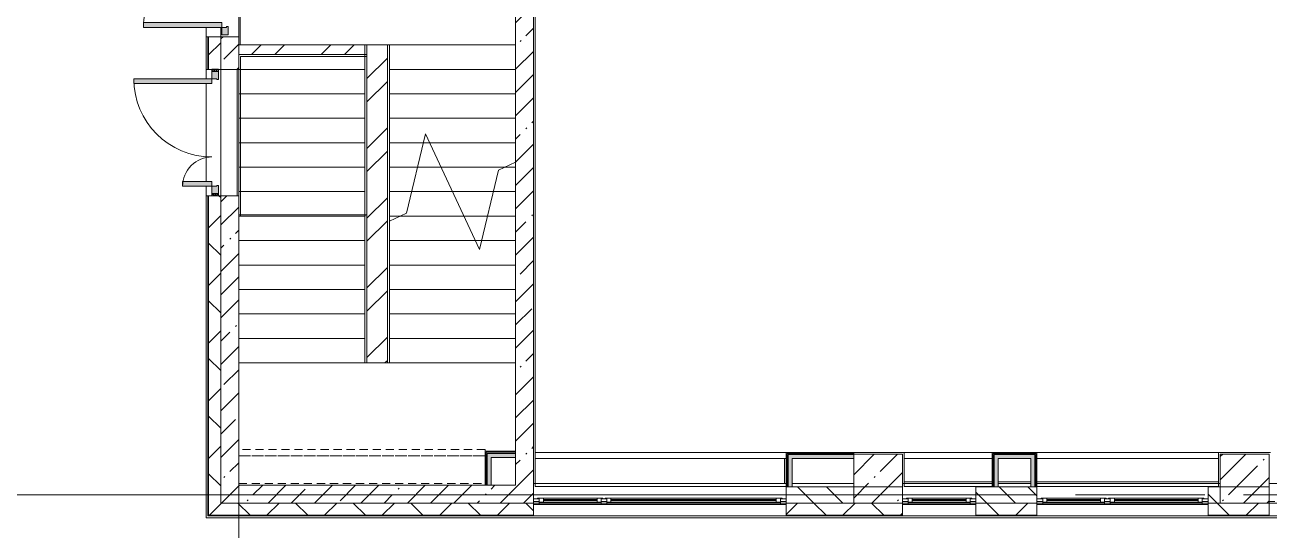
# Model space of a CAD drawing. Header units: millimetres. Extents: x 1322 to 199238, y -8553 to 29000.
# Drawn here: x 69713 to 84988, y -431 to 5765 of the extents above; entities that cross this region are included whole.
import ezdxf

# ---------------------------------------------------------------- set-up
doc = ezdxf.new("R2010")
doc.units = ezdxf.units.MM
doc.linetypes.add('200_ШТРИХ__ш1_п0_6_', pattern=[160, 100, -60])
doc.linetypes.add('Осевая', pattern=[3175, 635, -476.25, 1587.5, -476.25])
for name, color, linetype, lineweight in [('A-DETL-MBND-1', 7, '200_ШТРИХ__ш1_п0_6_', 9), ('A-GLAZ-3', 7, 'Continuous', 5), ('A-WALL', 7, 'Continuous', 9), ('A-WALL-4', 7, 'Continuous', 5), ('I-WALL-3', 7, 'Continuous', 5), ('S-COLS-1', 7, 'Continuous', 5), ('S-STRS-2', 7, 'Continuous', 5), ('S-STRS-MBND-1', 7, 'Continuous', 5), ('Оси', 7, 'Continuous', 9), ('Оси-2', 7, 'Осевая', 9)]:
    doc.layers.add(name, color=color, linetype=linetype, lineweight=lineweight)
for name, color, linetype, lineweight, true_color in [('A-DOOR-5', 7, 'Continuous', 5, 0xe2e2e2), ('A-DOOR-6', 7, 'Continuous', 5, 0xaaaaaa), ('A-DOOR-FRAM-4', 7, 'Continuous', 5, 0xaaaaaa), ('A-FLOR-2', 7, 'Continuous', 5, 0xaaaaaa), ('I-WALL-1', 7, 'Continuous', 5, 0xe7e7e7), ('I-WALL-2', 7, 'Continuous', 9, 0xe7e7e7)]:
    doc.layers.add(name, color=color, linetype=linetype, lineweight=lineweight, true_color=true_color)
pattern_1 = [(45, (72227.77, 0), (-353.5534, 353.5534), []), (135, (72227.77, 0), (-353.5534, -353.5534), [])]
pattern_2 = [(45, (72227.77, 0), (-285.123, 285.123), []), (45, (72512.9, 0), (-285.123, 285.123), [504.031, -100.806, 16.764, -84.042])]
pattern_3 = [(45, (72227.77, 0), (-427.684, 427.684), []), (45, (72512.9, 0), (-427.684, 427.684), [])]
pattern_4 = [(45, (72227.8, 0), (-530.33, 530.33), []), (135, (72227.8, 0), (-530.33, -530.33), [])]

# ---------------------------------------------------------------- blocks, each defined once
blk = doc.blocks.new('120_Окно_СКБ_1Ст - 120_Окно_СКБ_1Ст 900х2500_h_-22445987-1_10_3_птичка')
at = {"layer": 'A-GLAZ-3'}
for p, q in [((-450, -127), (-450, -57)), ((-450, -57), (-380, -57)), ((450, -57), (-450, -57)), ((-380, -127), (-450, -127)), ((-450, -127), (-400, -127)), ((-380, -127), (-400, -127)), ((-400, -127), (-400, -137)), ((-400, -137), (400, -137)), ((400, -137), (-400, -137)), ((-380, -57), (-380, -127)), ((380, -87), (-380, -87)), ((-380, -87), (-380, -127)), ((-330, -137), (-330, -87)), ((-330, -107), (330, -107)), ((330, -117), (-330, -117)), ((330, -137), (330, -87)), ((380, -127), (380, -57)), ((380, -57), (450, -57)), ((380, -127), (380, -87)), ((450, -127), (380, -127)), ((400, -127), (380, -127)), ((400, -127), (450, -127)), ((400, -137), (400, -127)), ((450, -57), (450, -127))]:
    blk.add_line(p, q, dxfattribs=at)
blk = doc.blocks.new('120_Окно_СКБ_2Ст - 120_Окно_СКБ_2Ст 2100х2500 _мал створка справа_-22445857-1_10_3_птичка')
at = {"layer": 'A-GLAZ-3'}
for p, q in [((-1050, -127), (-1050, -57)), ((-1050, -57), (-980, -57)), ((1050, -57), (-1050, -57)), ((-980, -127), (-1050, -127)), ((-1050, -127), (-1000, -127)), ((-980, -127), (-1000, -127)), ((-1000, -127), (-1000, -137)), ((-1000, -137), (170, -137)), ((170, -137), (-1000, -137)), ((-980, -57), (-980, -127)), ((150, -87), (-980, -87)), ((-980, -87), (-980, -127)), ((-930, -137), (-930, -87)), ((-930, -107), (100, -107)), ((100, -117), (-930, -117)), ((100, -137), (100, -87)), ((150, -127), (150, -57)), ((150, -57), (220, -57)), ((150, -127), (150, -87)), ((220, -127), (150, -127)), ((170, -127), (150, -127)), ((170, -127), (200, -127)), ((170, -137), (170, -127)), ((220, -127), (200, -127)), ((200, -127), (200, -137)), ((200, -137), (1000, -137)), ((1000, -137), (200, -137)), ((220, -57), (220, -127)), ((980, -87), (220, -87)), ((220, -87), (220, -127)), ((270, -137), (270, -87)), ((270, -107), (930, -107)), ((930, -117), (270, -117)), ((930, -137), (930, -87)), ((980, -127), (980, -57)), ((980, -57), (1050, -57)), ((980, -127), (980, -87)), ((1050, -127), (980, -127)), ((1000, -127), (980, -127)), ((1000, -127), (1050, -127)), ((1000, -137), (1000, -127)), ((1050, -57), (1050, -127))]:
    blk.add_line(p, q, dxfattribs=at)
blk = doc.blocks.new('120_Окно_СКБ_2Ст - 120_Окно_СКБ_2Ст 3100х2500 _мал_створка слева_-V164-1_10_3_птичка')
at = {"layer": 'A-GLAZ-3'}
for p, q in [((-1550, -127), (-1550, -57)), ((-1550, -57), (-1480, -57)), ((1550, -57), (-1550, -57)), ((-1480, -127), (-1550, -127)), ((-1550, -127), (-1500, -127)), ((-1480, -127), (-1500, -127)), ((-1500, -127), (-1500, -137)), ((-1500, -137), (670, -137)), ((670, -137), (-1500, -137)), ((-1480, -57), (-1480, -127)), ((650, -87), (-1480, -87)), ((-1480, -87), (-1480, -127)), ((-1430, -137), (-1430, -87)), ((-1430, -107), (600, -107)), ((600, -117), (-1430, -117)), ((600, -137), (600, -87)), ((650, -127), (650, -57)), ((650, -57), (720, -57)), ((650, -127), (650, -87)), ((720, -127), (650, -127)), ((670, -127), (650, -127)), ((670, -127), (700, -127)), ((670, -137), (670, -127)), ((720, -127), (700, -127)), ((700, -127), (700, -137)), ((700, -137), (1500, -137)), ((1500, -137), (700, -137)), ((720, -57), (720, -127)), ((1480, -87), (720, -87)), ((720, -87), (720, -127)), ((770, -137), (770, -87)), ((770, -107), (1430, -107)), ((1430, -117), (770, -117)), ((1430, -137), (1430, -87)), ((1480, -127), (1480, -57)), ((1480, -57), (1550, -57)), ((1480, -127), (1480, -87)), ((1550, -127), (1480, -127)), ((1500, -127), (1480, -127)), ((1500, -127), (1550, -127)), ((1500, -137), (1500, -127)), ((1550, -57), (1550, -127))]:
    blk.add_line(p, q, dxfattribs=at)
blk = doc.blocks.new('110_Дверь_СКБ_2Ст_Наружная - ДН-1_л__ Двухстворчатая 1350 х3200 _ЛК_ в свету с верхним остеклением 2-22796854-1_10_3_птичка')
at = {"layer": 'A-DOOR-5'}
for points in [[(-715.5, 101), (-715.5, -91), (-655.5, -91), (-655.5, 869), (-715.5, 869)], [(694.5, -79), (694.5, -91), (754.5, -91), (754.5, 419), (694.5, 419), (694.5, -12.6)]]:
    blk.add_hatch(color=256, dxfattribs=at).paths.add_polyline_path(points)
h = blk.add_hatch(color=256, dxfattribs=at)
h.paths.add_polyline_path([(-805.5, -171), (-705.5, -171), (-705.5, -151), (-715.5, -151), (-715.5, -91), (-805.5, -91)])
h.paths.add_polyline_path([(744.5, -171), (844.5, -171), (844.5, -91), (754.5, -91), (754.5, -151), (744.5, -151)])
at = {"layer": 'A-DOOR-6'}
for p, q in [((-715.5, 869), (-715.5, -91)), ((-655.5, 869), (-715.5, 869)), ((-655.5, -91), (-655.5, 869)), ((754.5, 419), (694.5, 419)), ((694.5, 419), (694.5, -91)), ((754.5, -91), (754.5, 419)), ((-715.5, -91), (-655.5, -91)), ((694.5, -91), (754.5, -91))]:
    blk.add_line(p, q, dxfattribs=at)
for centre, radius, start, end in [((-715.5, -91), 960, 0, 90), ((754.5, -91), 510, 90, 180)]:
    blk.add_arc(centre, radius, start, end, dxfattribs=at)
at = {"layer": 'A-DOOR-FRAM-4'}
for p, q in [((-715.5, -91), (-805.5, -91)), ((-805.5, -91), (-805.5, -171)), ((-715.5, -151), (-715.5, -91)), ((-705.5, -151), (-715.5, -151)), ((-705.5, -171), (-705.5, -151)), ((754.5, -151), (744.5, -151)), ((744.5, -151), (744.5, -171)), ((754.5, -91), (754.5, -151)), ((844.5, -91), (754.5, -91)), ((844.5, -171), (844.5, -91)), ((-805.5, -171), (-705.5, -171)), ((744.5, -171), (844.5, -171))]:
    blk.add_line(p, q, dxfattribs=at)
blk = doc.blocks.new('110_Дверь_СКБ_2Ст_Наружная - ДН-3_л__ Двухстворчатая 1200 х3200 из подвала EI30-23666533-1_10_3_птичка')
at = {"layer": 'A-DOOR-5'}
for points in [[(620, 989), (620, 29), (680, 29), (680, 989)], [(-640, 71), (-640, 29), (-580, 29), (-580, 389), (-640, 389), (-640, 79)]]:
    blk.add_hatch(color=256, dxfattribs=at).paths.add_polyline_path(points)
h = blk.add_hatch(color=256, dxfattribs=at)
h.paths.add_polyline_path([(-730, 29), (-730, -51), (-630, -51), (-630, -31), (-640, -31), (-640, 29)])
h.paths.add_polyline_path([(670, -51), (770, -48), (770, 29), (680, 29), (680, -31), (670, -31)])
at = {"layer": 'A-DOOR-6'}
h = blk.add_hatch(dxfattribs=at)
h.set_pattern_fill('FP_156', color=256, style=0, pattern_type=2)
h.set_pattern_definition([(135, (1526.41, 143.685), (-14.14214, -14.14214), []), (225, (1526.41, 143.685), (14.14214, -14.14214), [])])
h.paths.add_polyline_path([(770, -48), (772, -51), (795, -51), (795, 29), (770, 29), (770, -31)])
at = {"layer": 'A-DOOR-FRAM-4'}
h = blk.add_hatch(dxfattribs=at)
h.set_pattern_fill('FP_157', color=256, style=0, pattern_type=2)
h.set_pattern_definition([(45, (-596.384, 143.685), (-14.1421, 14.1421), []), (135, (-596.384, 143.685), (-14.1421, -14.1421), [])])
h.paths.add_polyline_path([(-755, 29), (-755, -51), (-730, -51), (-730, 29)])
at = {"layer": 'A-DOOR-6'}
for p, q in [((680, 989), (620, 989)), ((620, 989), (620, 29)), ((680, 29), (680, 989)), ((-640, 389), (-640, 29)), ((-580, 389), (-640, 389)), ((-580, 29), (-580, 389)), ((-640, 29), (-580, 29)), ((620, 29), (680, 29))]:
    blk.add_line(p, q, dxfattribs=at)
for centre, radius, start, end in [((680, 29), 960, 90, 180), ((-640, 29), 360, 0, 90)]:
    blk.add_arc(centre, radius, start, end, dxfattribs=at)
at = {"layer": 'A-DOOR-FRAM-4'}
for p, q in [((-730, 29), (-755, 29)), ((-755, 29), (-755, -51)), ((-640, 29), (-730, 29)), ((-730, 29), (-730, -51)), ((-730, -51), (-730, 29)), ((-640, -31), (-640, 29)), ((680, 29), (680, -31)), ((770, 29), (680, 29)), ((770, -51), (770, 29)), ((795, 29), (770, 29)), ((770, 29), (770, -51)), ((795, -51), (795, 29)), ((-755, -51), (-730, -51)), ((-730, -51), (-630, -51)), ((-630, -31), (-640, -31)), ((-630, -51), (-630, -31)), ((680, -31), (670, -31)), ((670, -31), (670, -51)), ((670, -51), (770, -51)), ((770, -51), (795, -51))]:
    blk.add_line(p, q, dxfattribs=at)
blk = doc.blocks.new('Зашивка приборов отопления18 - Зашивка приборов отопления-33281779-1_10_3_птичка')
at = {"layer": 'A-WALL-4'}
for p, q in [((12140, 520), (9910, 520)), ((12140, 445), (12140, 520)), ((12140, 445), (9910, 445)), ((9910, 445), (12140, 445)), ((12140, 105), (12140, 445)), ((9910, 105), (12140, 105))]:
    blk.add_line(p, q, dxfattribs=at)
blk = doc.blocks.new('Зашивка приборов отопления16 - Зашивка приборов отопления-33282046-1_10_3_птичка')
at = {"layer": 'A-WALL-4'}
for p, q in [((10990, 520), (9910, 520)), ((9910, 520), (9910, 445)), ((10990, 445), (9910, 445)), ((9910, 445), (9910, 105)), ((9910, 445), (10990, 445)), ((9910, 105), (10990, 105))]:
    blk.add_line(p, q, dxfattribs=at)
blk = doc.blocks.new('Зашивка приборов отопления17 - Зашивка приборов отопления-33282118-1_10_3_птичка')
at = {"layer": 'A-WALL-4'}
for p, q in [((10990, 520), (7910, 520)), ((7910, 520), (7910, 445)), ((10990, 445), (7910, 445)), ((7910, 445), (7910, 105)), ((7910, 445), (10990, 445)), ((7910, 105), (10990, 105))]:
    blk.add_line(p, q, dxfattribs=at)
blk = doc.blocks.new('Зашивка приборов отопления45 - Зашивка приборов отопления-33465879-1_10_3_птичка')
at = {"layer": 'A-DETL-MBND-1'}
for p, q in [((3135, 556), (110, 556)), ((3135, 481), (110, 481)), ((110, 481), (3135, 481)), ((3135, 535), (3135, 556)), ((110, 141), (3135, 141))]:
    blk.add_line(p, q, dxfattribs=at)

msp = doc.modelspace()

# ---------------------------------------------------------------- hatches: boundary and pattern name
at = {"layer": 'A-WALL-4'}
h = msp.add_hatch(dxfattribs=at)
h.set_pattern_fill('FP_56', color=256, style=0, pattern_type=2)
h.set_pattern_definition(pattern_1)
h.paths.add_polyline_path([(72117.8, -100), (72117.8, 3670), (71967.8, 3670), (71967.8, -100)])
h.paths.add_polyline_path([(71967.8, 5220), (72117.8, 5220), (72117.8, 5620), (71967.8, 5620), (71967.8, 5520)])
h.paths.add_polyline_path([(71967.8, 7320), (72117.8, 7320), (72117.8, 8520), (71967.8, 8520), (71967.8, 7544.6)])
h.paths.add_polyline_path([(71967.8, 10820), (72117.8, 10820), (72117.8, 12220), (71967.8, 12220), (71967.8, 10994)])
h.paths.add_polyline_path([(72117.8, 13120), (72117.2, 15350), (71967.8, 15350), (71967.8, 13120), (72073.5, 13120)])
h = msp.add_hatch(dxfattribs=at)
h.set_pattern_fill('FP_67', color=256, style=0, pattern_type=2)
h.set_pattern_definition([(135, (72227.77, 0), (-176.7767, -176.7767), [])])
h.paths.add_polyline_path([(79057.8, -100), (79887.8, -100), (79887.8, 100), (79057.8, 100), (79057.8, -80)])
h.paths.add_polyline_path([(94137.8, -100), (94137.8, 100), (93837.8, 100), (93837.8, -100)])
h.paths.add_polyline_path([(99537.8, -100), (100537.5, -100), (100537.5, 100), (99537.8, 100), (99537.8, -80)])
h.paths.add_polyline_path([(82137.8, -100), (82137.8, 100), (81387.5, 100), (81387.5, -100)])
h.paths.add_polyline_path([(84387.8, -100), (84387.8, 100), (84237.8, 100), (84237.8, -100), (84367.8, -100)])
h.paths.add_polyline_path([(92717.8, -100), (92937.8, -100), (92937.8, 100), (91587.8, 100), (91587.8, -100)])
h.paths.add_polyline_path([(94862.8, -100), (94862.8, 100), (94737.8, 100), (94737.8, -100)])
h.paths.add_polyline_path([(98637.8, -100), (98637.8, 100), (98387.8, 100), (98387.8, -100)])
h.paths.add_polyline_path([(87087.8, -100), (87837.8, -100), (87837.8, 100), (87087.8, 100), (87087.8, -80)])
h.paths.add_polyline_path([(97662.8, -100), (97787.8, -100), (97787.8, 100), (97662.8, 100), (97662.8, -80)])
h.paths.add_polyline_path([(88737.8, -100), (88887.8, -94.4), (88887.8, 100), (88737.8, 100), (88737.8, -80)])
h = msp.add_hatch(dxfattribs=at)
h.set_pattern_fill('FP_56', color=256, style=0, pattern_type=2)
h.set_pattern_definition(pattern_1)
h.paths.add_polyline_path([(147921.6, -250), (147927.8, -250), (147927.8, -100), (146207.8, -100), (146207.8, -250), (147919.8, -250)])
h.paths.add_polyline_path([(139888.5, -250), (142887.8, -250), (142887.8, -100), (139287.8, -100), (139287.8, -250)])
h.paths.add_polyline_path([(144463.8, -250), (144507.8, -250), (144507.8, -100), (143787.8, -101.8), (143787.8, -250), (144307.8, -250)])
h.paths.add_polyline_path([(138028.6, -250), (138387.8, -250), (138387.8, -100), (137387.8, -100), (137387.8, -250)])
h.paths.add_polyline_path([(133137.8, -250), (133837.8, -250), (133837.8, -100), (133137.8, -100), (133137.8, -128.3)])
h.paths.add_polyline_path([(132237.8, -250), (132237.8, -100), (131487.8, -100), (131487.8, -250)])
h.paths.add_polyline_path([(135937.8, -250), (136487.8, -250), (136487.8, -100), (135937.8, -100), (135937.8, -121.3)])
h.paths.add_polyline_path([(128729.3, -250), (129387.8, -250), (129387.8, -100), (128637.8, -100), (128637.8, -250)])
h.paths.add_polyline_path([(114965.3, -250), (116537.8, -250), (116537.8, -100), (114965.3, -100), (114965.3, -173.5)])
h.paths.add_polyline_path([(119637.8, -250), (120387.8, -250), (120387.8, -100), (119637.8, -100), (119637.8, -161.8)])
h.paths.add_polyline_path([(121287.8, -250), (121999.3, -250), (121999.3, -100), (121287.8, -100), (121287.8, -157.7)])
h.paths.add_polyline_path([(125537.8, -250), (125537.8, -100), (124099.3, -100), (124099.3, -250), (125009.6, -250)])
h.paths.add_polyline_path([(109317.8, -250), (109317.8, -100), (108197.8, -100), (108197.8, -250), (109200.8, -250)])
h.paths.add_polyline_path([(111060.6, -250), (111267.8, -250), (111267.8, -100), (110217.8, -100), (110217.8, -250)])
h.paths.add_polyline_path([(112167.8, -250), (112865.3, -250), (112865.3, -100), (112167.8, -100), (112167.8, -180.4)])
h.paths.add_polyline_path([(106097.8, -250), (106097.8, -100), (105237.8, -100), (105237.8, -250)])
h.paths.add_polyline_path([(102437.8, -250), (102437.8, -100), (101437.5, -100), (101437.5, -250), (101761.3, -250)])
h.paths.add_polyline_path([(99537.8, -250), (100537.5, -250), (100537.5, -100), (99537.8, -100), (99537.8, -211.8)])
h.paths.add_polyline_path([(87812.4, -250), (87837.8, -250), (87837.8, -100), (87087.8, -100), (87087.8, -250)])
h.paths.add_polyline_path([(98637.8, -250), (98637.8, -100), (97662.8, -100), (97662.8, -250), (98041.6, -250)])
h.paths.add_polyline_path([(88737.8, -250), (89487.8, -250), (89487.8, -100), (88737.8, -100), (88737.8, -238.7)])
h.paths.add_polyline_path([(92937.8, -250), (92937.8, -100), (91587.8, -100), (91587.8, -250)])
h.paths.add_polyline_path([(94321.9, -250), (94862.8, -250), (94862.8, -100), (93837.8, -100), (93837.8, -250)])
h.paths.add_polyline_path([(81387.5, -250), (82137.8, -250), (82137.8, -100), (81387.5, -100), (81387.5, -118)])
h.paths.add_polyline_path([(80487.5, -250), (80487.5, -100), (79057.8, -100), (79057.8, -250), (80372.9, -250)])
h.paths.add_polyline_path([(84987.8, -250), (84987.8, -100), (84237.8, -100), (84237.8, -250)])
h.paths.add_polyline_path([(71967.8, -250), (75957.8, -250), (75957.8, -100), (71967.8, -100), (71967.8, -210)])
at = {"layer": 'I-WALL-1'}
msp.add_hatch(color=256, dxfattribs=at).paths.add_polyline_path([(79132.8, 445), (79887.8, 445), (79887.8, 495), (79132.8, 495)])
at = {"layer": 'I-WALL-2'}
for points in [[(75437.8, 460), (75737.8, 460), (75737.8, 510), (75387.8, 510), (75387.8, 460)], [(75387.8, 120), (75437.8, 125.5), (75437.8, 460), (75387.8, 458.7), (75387.8, 121.8)], [(79082.8, 100), (79132.8, 100), (79132.8, 495), (79082.8, 495), (79082.8, 120)], [(81662.5, 445), (82062.8, 445), (82062.8, 495), (81612.5, 495), (81612.5, 445)], [(82112.8, 100), (82112.8, 495), (82062.8, 495), (82062.8, 100)], [(81662.5, 100), (81662.5, 445), (81612.5, 445), (81612.5, 100)]]:
    msp.add_hatch(color=256, dxfattribs=at).paths.add_polyline_path(points)
at = {"layer": 'I-WALL-3'}
h = msp.add_hatch(dxfattribs=at)
h.set_pattern_fill('FP_36', color=256, style=0, pattern_type=2)
h.set_pattern_definition(pattern_2)
h.paths.add_polyline_path([(72337.8, -100), (72337.8, 3670), (72117.8, 3670), (72117.8, -100)])
h.paths.add_polyline_path([(72117.8, 5220), (72337.8, 5220), (72337.8, 5620), (72117.8, 5620), (72117.8, 5400)])
h.paths.add_polyline_path([(72117.8, 7320), (72337.8, 7320), (72337.8, 7900), (72117.8, 7900), (72117.8, 7544.6)])
h = msp.add_hatch(dxfattribs=at)
h.set_pattern_fill('FP_36', color=256, style=0, pattern_type=2)
h.set_pattern_definition(pattern_2)
h.paths.add_polyline_path([(75957.8, 120), (75957.8, 7900), (75737.8, 7900), (75737.8, 120), (75891.5, 120)])
h = msp.add_hatch(dxfattribs=at)
h.set_pattern_fill('FP_97', color=256, style=0, pattern_type=2)
h.set_pattern_definition(pattern_3)
h.paths.add_polyline_path([(72357.8, 5400), (73912.8, 5400), (73912.8, 5520), (72337.8, 5520), (72337.8, 5400)])
h = msp.add_hatch(dxfattribs=at)
h.set_pattern_fill('FP_97', color=256, style=0, pattern_type=2)
h.set_pattern_definition(pattern_3)
h.paths.add_polyline_path([(74162.8, 1620), (74162.8, 5520), (73912.8, 5520), (73912.8, 1620)])
h = msp.add_hatch(dxfattribs=at)
h.set_pattern_fill('FP_172', color=256, style=0, pattern_type=2)
h.set_pattern_definition(pattern_4)
h.paths.add_polyline_path([(79057.8, 100), (79070.3, 100), (79070.3, 520), (79057.8, 520), (79057.8, 120)])
h = msp.add_hatch(dxfattribs=at)
h.set_pattern_fill('FP_172', color=256, style=0, pattern_type=2)
h.set_pattern_definition(pattern_4)
h.paths.add_polyline_path([(79070.3, 507.5), (79887.8, 507.5), (79887.8, 520), (79070.3, 520)])
h = msp.add_hatch(dxfattribs=at)
h.set_pattern_fill('FP_172', color=256, style=0, pattern_type=2)
h.set_pattern_definition(pattern_4)
h.paths.add_polyline_path([(79070.3, 100), (79082.8, 100), (79082.8, 507.5), (79070.3, 507.5), (79070.3, 120)])
h = msp.add_hatch(dxfattribs=at)
h.set_pattern_fill('FP_172', color=256, style=0, pattern_type=2)
h.set_pattern_definition(pattern_4)
h.paths.add_polyline_path([(79443, 495), (79887.8, 500), (79887.8, 507.5), (79082.8, 507.5), (79082.8, 495), (79140, 495)])
h = msp.add_hatch(dxfattribs=at)
h.set_pattern_fill('FP_172', color=256, style=0, pattern_type=2)
h.set_pattern_definition(pattern_4)
h.paths.add_polyline_path([(81600, 100), (81600, 507.5), (81587.5, 507.5), (81587.5, 100)])
h = msp.add_hatch(dxfattribs=at)
h.set_pattern_fill('FP_172', color=256, style=0, pattern_type=2)
h.set_pattern_definition(pattern_4)
h.paths.add_polyline_path([(81612.5, 100), (81612.5, 495), (81600, 494.7), (81600, 100)])
h = msp.add_hatch(dxfattribs=at)
h.set_pattern_fill('FP_172', color=256, style=0, pattern_type=2)
h.set_pattern_definition(pattern_4)
h.paths.add_polyline_path([(82125.3, 100), (82125.3, 507.5), (82112.8, 507.5), (82112.8, 100)])
h = msp.add_hatch(dxfattribs=at)
h.set_pattern_fill('FP_172', color=256, style=0, pattern_type=2)
h.set_pattern_definition(pattern_4)
h.paths.add_polyline_path([(82137.8, 100), (82137.8, 520), (82125.3, 520), (82125.3, 100)])
h = msp.add_hatch(dxfattribs=at)
h.set_pattern_fill('FP_36', color=256, style=0, pattern_type=2)
h.set_pattern_definition(pattern_2)
h.paths.add_polyline_path([(74793.4, -100), (75957.8, -100), (75957.8, 120), (72337.8, 120), (72337.8, -100), (74187.8, -100)])
at = {"layer": 'S-COLS-1'}
h = msp.add_hatch(dxfattribs=at)
h.set_pattern_fill('FP_36', color=256, style=0, pattern_type=2)
h.set_pattern_definition(pattern_2)
h.paths.add_polyline_path([(80372.9, -100), (80487.8, -100), (80487.8, 500), (79887.8, 500), (79887.8, -100)])
h = msp.add_hatch(dxfattribs=at)
h.set_pattern_fill('FP_36', color=256, style=0, pattern_type=2)
h.set_pattern_definition(pattern_2)
h.paths.add_polyline_path([(84387.8, -100), (84987.8, -100), (84987.8, 500), (84387.8, 500), (84387.8, -80)])

# ---------------------------------------------------------------- linework, layer by layer
at = {"layer": 'A-FLOR-2'}
for p, q in [((72357.8, 7660), (72357.8, 5520)), ((75977.8, 7693), (75977.8, 520)), ((74162.8, 5520), (74187.8, 5520)), ((73912.8, 5379.5), (72358.3, 5379.5)), ((72358.3, 5379.5), (72358.3, 3435)), ((72317.8, 5220), (72317.8, 3670)), ((72337.8, 3435), (73912.8, 3435)), ((79887.8, 520), (80507.5, 520)), ((84367.8, 520), (85006.3, 520)), ((75977.8, 445), (75977.8, 140)), ((79037.8, 445), (75977.8, 445)), ((79037.8, 140), (79037.8, 445)), ((80507.5, 445), (80507.5, 159.9)), ((81587.5, 445), (80507.5, 445)), ((84367.8, 445), (82137.8, 445)), ((84367.8, 159.9), (84367.8, 445)), ((80507.5, 159.9), (81587.5, 159.9)), ((81662.5, 159.9), (82062.8, 159.9)), ((82137.8, 159.9), (84367.8, 159.9))]:
    msp.add_line(p, q, dxfattribs=at)
at = {"layer": 'A-WALL'}
for p, q in [((71964.8, 5620), (71964.8, 5220)), ((71967.8, 5620), (71967.8, 5220)), ((72117.8, 5220), (72117.8, 5620)), ((72337.8, 5520), (72337.8, 5400)), ((73912.8, 5400), (73912.8, 5520)), ((71964.8, 3670), (71964.8, -253)), ((71967.8, 3670), (71967.8, -250)), ((72117.8, -100), (72117.8, 3670)), ((75375.3, 522.5), (75737.8, 522.5)), ((75375.3, 120), (75375.3, 522.5)), ((75387.8, 510), (75737.8, 510)), ((75387.8, 120), (75387.8, 510)), ((75737.8, 460), (75737.8, 535)), ((79070.3, 100), (79070.3, 507.5)), ((79887.8, 507.5), (79070.3, 507.5)), ((79082.8, 100), (79082.8, 495)), ((79887.8, 495), (79082.8, 495)), ((81600, 507.5), (82125.3, 507.5)), ((81600, 100), (81600, 507.5)), ((81612.5, 495), (82112.8, 495)), ((81612.5, 100), (81612.5, 495)), ((82112.8, 495), (82112.8, 100)), ((82125.3, 507.5), (82125.3, 100)), ((75362.8, 120), (75437.8, 120)), ((80487.5, -100), (79057.8, -100)), ((82137.8, -100), (81387.5, -100)), ((84987.8, -100), (84237.8, -100)), ((71964.8, -253), (75957.8, -253)), ((71967.8, -250), (75957.8, -250)), ((79057.8, -250), (80487.5, -250)), ((79057.8, -253), (80487.5, -253)), ((81387.5, -250), (82137.8, -250)), ((81387.5, -253), (82137.8, -253)), ((84237.8, -250), (84987.8, -250)), ((84237.8, -253), (84987.8, -253))]:
    msp.add_line(p, q, dxfattribs=at)
at = {"layer": 'A-WALL-4'}
for p, q in [((71937.8, 5105), (71937.8, 5735)), ((72117.8, 5735), (72117.8, 5620)), ((72117.8, 5620), (71937.8, 5620)), ((71959.8, 5620), (71959.8, 5220)), ((71937.8, 5220), (72009.8, 5220)), ((72089.8, 5220), (72117.8, 5220)), ((72117.8, 5220), (72117.8, 3670)), ((71937.8, 3845), (71937.8, 5045)), ((71937.8, -280), (71937.8, 3785)), ((72009.8, 3670), (71937.8, 3670)), ((71959.8, 3670), (71959.8, -258)), ((72117.8, 3670), (72089.8, 3670)), ((79057.8, 100), (79057.8, -258)), ((80487.5, 100), (79132.8, 100)), ((80487.5, -258), (80487.5, 100)), ((82062.8, 100), (81387.5, 100)), ((81387.5, 100), (81387.5, -258)), ((82137.8, -258), (82137.8, 100)), ((84987.8, 100), (84237.8, 100)), ((84237.8, 100), (84237.8, -258)), ((84987.8, -258), (84987.8, 100)), ((79057.8, -100), (75957.8, -100)), ((75957.8, -258), (75957.8, -100)), ((80487.8, -100), (81387.5, -100)), ((82137.8, -100), (84237.8, -100)), ((84987.8, -100), (87087.8, -100)), ((144507.8, -280), (71937.8, -280)), ((84987.8, -258), (71959.8, -258)), ((84987.8, -258), (93837.8, -258))]:
    msp.add_line(p, q, dxfattribs=at)
at = {"layer": 'I-WALL-3'}
for p, q in [((75957.8, -100), (75957.8, 7900)), ((72337.8, 7680), (72337.8, 5520)), ((75737.8, 7680), (75737.8, 535)), ((72117.8, 5620), (72117.8, 5735)), ((72337.8, 5620), (72117.8, 5620)), ((74162.8, 5520), (72337.8, 5520)), ((74162.8, 1620), (74162.8, 5520)), ((72337.8, 120), (72337.8, 5400)), ((72337.8, 5400), (73912.8, 5400)), ((73912.8, 5400), (73912.8, 1620)), ((72117.8, 5220), (72337.8, 5220)), ((72117.8, 3670), (72117.8, 5220)), ((72337.8, 3670), (72117.8, 3670)), ((73912.8, 1620), (74162.8, 1620)), ((75737.8, 535), (75362.8, 535)), ((75362.8, 535), (75362.8, 120)), ((75437.8, 460), (75737.8, 460)), ((75437.8, 120), (75437.8, 460)), ((75737.8, 460), (75737.8, 120)), ((79057.8, 520), (79057.8, 100)), ((79887.8, 520), (79057.8, 520)), ((79887.8, 445), (79887.8, 520)), ((82137.8, 520), (81587.5, 520)), ((81587.5, 520), (81587.5, 100)), ((82137.8, 100), (82137.8, 520)), ((79132.8, 100), (79132.8, 445)), ((79132.8, 445), (79887.8, 445)), ((81662.5, 445), (82062.8, 445)), ((81662.5, 100), (81662.5, 445)), ((82062.8, 445), (82062.8, 100)), ((75362.8, 120), (72337.8, 120)), ((75737.8, 120), (75437.8, 120)), ((75957.8, 140), (79057.8, 140)), ((79057.8, 100), (79132.8, 100)), ((79132.8, 140), (79887.8, 140)), ((80487.8, 140), (81587.5, 140)), ((81662.5, 140), (82062.8, 140)), ((82062.8, 100), (82137.8, 100)), ((82137.8, 140), (84387.8, 140)), ((84987.8, 140), (87087.8, 140)), ((72117.8, -100), (75957.8, -100)), ((76027.8, -80), (75957.8, -80)), ((76857.8, -80), (76787.8, -80)), ((79057.8, -80), (78987.8, -80)), ((80557.5, -80), (80487.8, -80)), ((81387.5, -80), (81317.5, -80)), ((82207.8, -80), (82137.8, -80)), ((83037.8, -80), (82967.8, -80)), ((84237.8, -80), (84167.8, -80)), ((85057.8, -80), (84987.8, -80))]:
    msp.add_line(p, q, dxfattribs=at)
at = {"layer": 'S-COLS-1'}
for p, q in [((80487.8, 500), (79887.8, 500)), ((79887.8, 500), (79887.8, -100)), ((80487.8, -100), (80487.8, 500)), ((84987.8, 500), (84387.8, 500)), ((84387.8, 500), (84387.8, -100)), ((84987.8, -100), (84987.8, 500)), ((79887.8, -100), (80487.8, -100)), ((84387.8, -100), (84987.8, -100))]:
    msp.add_line(p, q, dxfattribs=at)
at = {"layer": 'S-STRS-2'}
for p, q in [((75737.8, 5520), (74187.8, 5520)), ((74187.8, 5520), (74187.8, 5220)), ((75737.8, 5520), (74187.8, 5520)), ((74187.8, 5220), (74187.8, 4920)), ((75737.8, 5220), (74187.8, 5220)), ((75737.8, 5220), (74187.8, 5220)), ((74187.8, 4920), (74187.8, 4620)), ((75737.8, 4920), (74187.8, 4920)), ((75737.8, 4920), (74187.8, 4920)), ((74187.8, 4620), (74187.8, 4320)), ((75737.8, 4620), (74187.8, 4620)), ((75737.8, 4620), (74187.8, 4620)), ((74187.8, 4320), (74187.8, 4020)), ((74606.3, 4320), (74187.8, 4320)), ((74606.3, 4320), (74187.8, 4320)), ((74683, 4320), (74606.3, 4320)), ((74683, 4320), (74606.3, 4320)), ((75737.8, 4320), (74683, 4320)), ((75737.8, 4320), (74683, 4320)), ((74187.8, 4020), (74187.8, 3720)), ((74533.4, 4020), (74187.8, 4020)), ((74533.4, 4020), (74187.8, 4020)), ((74822.9, 4020), (74533.4, 4020)), ((74822.9, 4020), (74533.4, 4020)), ((75606.1, 4020), (74822.9, 4020)), ((75606.1, 4020), (74822.9, 4020)), ((75737.8, 4020), (75606.1, 4020)), ((75737.8, 4020), (75606.1, 4020)), ((74187.8, 3720), (74187.8, 3420)), ((74460.5, 3720), (74187.8, 3720)), ((74460.5, 3720), (74187.8, 3720)), ((74962.8, 3720), (74460.5, 3720)), ((74962.8, 3720), (74460.5, 3720)), ((75465, 3720), (74962.8, 3720)), ((75465, 3720), (74962.8, 3720)), ((75737.8, 3720), (75465, 3720)), ((75737.8, 3720), (75465, 3720)), ((72337.8, 3420), (73887.8, 3420)), ((72337.8, 3420), (73887.8, 3420)), ((72358.8, 3435), (72358.8, 3420)), ((73887.8, 3420), (73891.8, 3420)), ((73887.8, 3120), (73887.8, 3420)), ((73891.8, 3420), (73891.8, 3435)), ((74187.8, 3420), (74187.8, 3358.6)), ((74319.4, 3420), (74187.8, 3420)), ((74319.4, 3420), (74187.8, 3420)), ((75102.7, 3420), (74319.4, 3420)), ((75102.7, 3420), (74319.4, 3420)), ((75392.1, 3420), (75102.7, 3420)), ((75392.1, 3420), (75102.7, 3420)), ((75737.8, 3420), (75392.1, 3420)), ((75737.8, 3420), (75392.1, 3420)), ((74187.8, 3358.6), (74187.8, 3120)), ((72337.8, 3120), (73887.8, 3120)), ((72337.8, 3120), (73887.8, 3120)), ((73887.8, 2820), (73887.8, 3120)), ((74187.8, 3120), (74187.8, 2820)), ((75242.6, 3120), (74187.8, 3120)), ((75242.6, 3120), (74187.8, 3120)), ((75319.2, 3120), (75242.6, 3120)), ((75319.2, 3120), (75242.6, 3120)), ((75737.8, 3120), (75319.2, 3120)), ((75737.8, 3120), (75319.2, 3120)), ((72337.8, 2820), (73887.8, 2820)), ((72337.8, 2820), (73887.8, 2820)), ((73887.8, 2520), (73887.8, 2820)), ((74187.8, 2820), (74187.8, 2520)), ((75737.8, 2820), (74187.8, 2820)), ((75737.8, 2820), (74187.8, 2820)), ((72337.8, 2520), (73887.8, 2520)), ((72337.8, 2520), (73887.8, 2520)), ((73887.8, 2220), (73887.8, 2520)), ((74187.8, 2520), (74187.8, 2220)), ((75737.8, 2520), (74187.8, 2520)), ((75737.8, 2520), (74187.8, 2520)), ((72337.8, 2220), (73887.8, 2220)), ((72337.8, 2220), (73887.8, 2220)), ((73887.8, 1920), (73887.8, 2220)), ((74187.8, 2220), (74187.8, 1920)), ((75737.8, 2220), (74187.8, 2220)), ((75737.8, 2220), (74187.8, 2220)), ((72337.8, 1920), (73887.8, 1920)), ((72337.8, 1920), (73887.8, 1920)), ((73887.8, 1620), (73887.8, 1920)), ((74187.8, 1920), (74187.8, 1620)), ((75737.8, 1920), (74187.8, 1920)), ((75737.8, 1920), (74187.8, 1920)), ((72337.8, 1620), (73887.8, 1620)), ((72337.8, 1620), (73887.8, 1620)), ((73912.8, 1620), (73887.8, 1620)), ((74187.8, 1620), (74162.8, 1620)), ((75737.8, 1620), (74187.8, 1620)), ((75737.8, 1620), (74187.8, 1620))]:
    msp.add_line(p, q, dxfattribs=at)
at = {"layer": 'S-STRS-MBND-1'}
for p, q in [((72337.8, 5520), (73887.8, 5520)), ((72337.8, 1620), (72337.8, 5520)), ((73887.8, 1620), (73887.8, 5520)), ((72337.8, 5220), (73887.8, 5220)), ((72337.8, 5220), (73887.8, 5220)), ((72337.8, 4920), (73887.8, 4920)), ((72337.8, 4920), (73887.8, 4920)), ((72337.8, 4620), (73887.8, 4620)), ((72337.8, 4620), (73887.8, 4620)), ((72337.8, 4320), (73887.8, 4320)), ((72337.8, 4320), (73887.8, 4320)), ((74396.3, 3455.9), (74632.6, 4428.1)), ((74683, 4320), (74606.3, 4320)), ((74683, 4320), (74606.3, 4320)), ((74632.6, 4428.1), (75292.9, 3011.9)), ((72337.8, 4020), (73887.8, 4020)), ((72337.8, 4020), (73887.8, 4020)), ((74822.9, 4020), (74533.4, 4020)), ((74822.9, 4020), (74533.4, 4020)), ((75292.9, 3011.9), (75529.2, 3984.1)), ((75529.2, 3984.1), (75737.8, 4081.4)), ((75737.8, 4020), (75606.1, 4020)), ((75737.8, 4020), (75606.1, 4020)), ((72337.8, 3720), (73887.8, 3720)), ((72337.8, 3720), (73887.8, 3720)), ((74962.8, 3720), (74460.5, 3720)), ((74962.8, 3720), (74460.5, 3720)), ((75737.8, 3720), (75465, 3720)), ((75737.8, 3720), (75465, 3720)), ((72337.8, 3420), (73887.8, 3420)), ((72337.8, 3420), (73887.8, 3420)), ((74187.8, 3358.6), (74396.3, 3455.9)), ((75102.7, 3420), (74319.4, 3420)), ((75102.7, 3420), (74319.4, 3420)), ((75737.8, 3420), (75392.1, 3420)), ((75737.8, 3420), (75392.1, 3420)), ((75737.8, 3420), (75737.8, 1620)), ((74187.8, 3358.6), (74187.8, 1620)), ((72337.8, 3120), (73887.8, 3120)), ((72337.8, 3120), (73887.8, 3120)), ((75242.6, 3120), (74187.8, 3120)), ((75242.6, 3120), (74187.8, 3120)), ((75737.8, 3120), (75319.2, 3120)), ((75737.8, 3120), (75319.2, 3120)), ((72337.8, 2820), (73887.8, 2820)), ((72337.8, 2820), (73887.8, 2820)), ((75737.8, 2820), (74187.8, 2820)), ((75737.8, 2820), (74187.8, 2820)), ((72337.8, 2520), (73887.8, 2520)), ((72337.8, 2520), (73887.8, 2520)), ((75737.8, 2520), (74187.8, 2520)), ((75737.8, 2520), (74187.8, 2520)), ((72337.8, 2220), (73887.8, 2220)), ((72337.8, 2220), (73887.8, 2220)), ((75737.8, 2220), (74187.8, 2220)), ((75737.8, 2220), (74187.8, 2220)), ((72337.8, 1920), (73887.8, 1920)), ((72337.8, 1920), (73887.8, 1920)), ((75737.8, 1920), (74187.8, 1920)), ((75737.8, 1920), (74187.8, 1920)), ((72337.8, 1620), (72337.8, 120)), ((72337.8, 1620), (73887.8, 1620)), ((72337.8, 1620), (73887.8, 1620)), ((74187.8, 1620), (73887.8, 1620)), ((75737.8, 1620), (74187.8, 1620)), ((75737.8, 1620), (74187.8, 1620)), ((75737.8, 120), (75737.8, 1620)), ((72337.8, 120), (75737.8, 120))]:
    msp.add_line(p, q, dxfattribs=at)
at = {"layer": 'Оси'}
for p, q in [((72337.8, 5439), (72337.8, 15380)), ((72337.8, -4552.8), (72337.8, 5388.2)), ((68999, 0), (81499, 0))]:
    msp.add_line(p, q, dxfattribs=at)
at = {"layer": 'Оси-2'}
for p, q in [((72337.8, 5388.2), (72337.8, 5439)), ((81499, 0), (98487.8, 0))]:
    msp.add_line(p, q, dxfattribs=at)

# ---------------------------------------------------------------- block references
at = {"layer": 'A-DETL-MBND-1'}
msp.add_blockref('Зашивка приборов отопления45 - Зашивка приборов отопления-33465879-1_10_3_птичка', (72227.8, 0), dxfattribs=at)
at = {"layer": 'A-DOOR-6', "rotation": 89.99999999999991}
for name, p in [('110_Дверь_СКБ_2Ст_Наружная - ДН-1_л__ Двухстворчатая 1350 х3200 _ЛК_ в свету с верхним остеклением 2-22796854-1_10_3_птичка', (72038.8, 6450.5)), ('110_Дверь_СКБ_2Ст_Наружная - ДН-3_л__ Двухстворчатая 1200 х3200 из подвала EI30-23666533-1_10_3_птичка', (72038.8, 4425.5))]:
    msp.add_blockref(name, p, dxfattribs=at)
at = {"layer": 'A-GLAZ-3', "rotation": 180}
for name, p in [('120_Окно_СКБ_2Ст - 120_Окно_СКБ_2Ст 3100х2500 _мал_створка слева_-V164-1_10_3_птичка', (77507.8, -175)), ('120_Окно_СКБ_1Ст - 120_Окно_СКБ_1Ст 900х2500_h_-22445987-1_10_3_птичка', (80937.5, -175)), ('120_Окно_СКБ_2Ст - 120_Окно_СКБ_2Ст 2100х2500 _мал створка справа_-22445857-1_10_3_птичка', (83187.8, -175))]:
    msp.add_blockref(name, p, dxfattribs=at)
at = {"layer": 'A-WALL-4'}
for name, p in [('Зашивка приборов отопления17 - Зашивка приборов отопления-33282118-1_10_3_птичка', (68067.8, 0)), ('Зашивка приборов отопления16 - Зашивка приборов отопления-33282046-1_10_3_птичка', (70597.5, 0)), ('Зашивка приборов отопления18 - Зашивка приборов отопления-33281779-1_10_3_птичка', (72227.8, 0))]:
    msp.add_blockref(name, p, dxfattribs=at)

doc.saveas('drawing.dxf')
